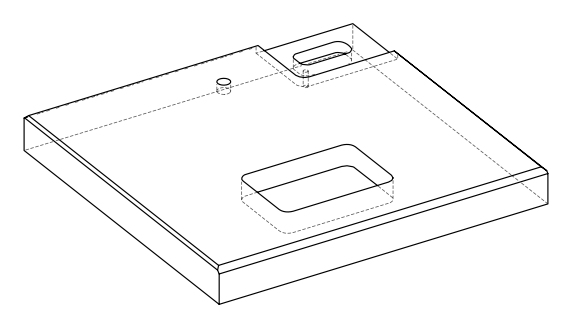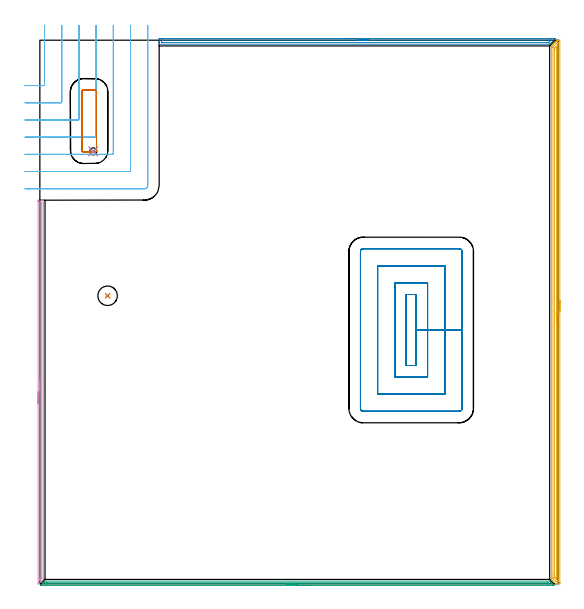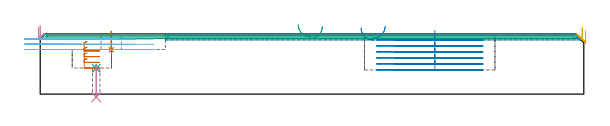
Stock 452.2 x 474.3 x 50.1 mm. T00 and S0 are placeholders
(PLAN: 10 operations, 4 tool changes, 54.2 min)
(1 INDEXABLE_INSERT_DRILL_BLIND_HOLE_FROM_SOLID | STEP1POCKET | NXT0302_005 | 0.06 min | 2965 mm3)
(2 AREA_MILL | FG_CHAMFER_SURFACE | UGT0205_001 | 5.68 min | 4395 mm3)
(3 AREA_MILL_1 | FG_CHAMFER_SURFACE_1 | UGT0205_001 | 7.27 min | 3277 mm3)
(4 AREA_MILL_2 | FG_CHAMFER_SURFACE_2 | UGT0205_001 | 5.5 min | 3414 mm3)
(5 AREA_MILL_3 | FG_CHAMFER_SURFACE_3 | UGT0205_001 | 11.52 min | 12837 mm3)
(6 MILL_CORNER_NOTCH_RECTANGULAR | CORNER_NOTCH_RECTANGULAR | UGT0201_136 | Follow Part, ap 5, ae 75% | 7.25 min | 188399 mm3)
(7 MILL_RECTANGULAR_POCKET | POCKET_RECTANGULAR_STRAIGHT | UGT0201_136 | Follow Part, ap 5, ae 75% | 1.55 min | 35659 mm3)
(8 MILL_RECTANGULAR_POCKET_1 | POCKET_RECTANGULAR_STRAIGHT_1 | UGT0201_136 | Follow Part, ap 5, ae 75% | 15.18 min | 523582 mm3)
(9 SPOT_DRILL | STEP1HOLE | NXT0321_9005460120000 | 0.03 min | 18 mm3)
(10 DRILL_THROUGH_HOLE_INTO_CENTER | STEP1HOLE | NXT0301_033 | 0.11 min | 648 mm3)
(TOOL NXT0302_005 | Index. Insert Drill 17mm [880-D1700L20-05] | D17 PA176 FL85 Z2)
(TOOL UGT0205_001 | Chamfer Mill 20 x 3 x 45 deg. | D20 FL50 Z2)
(TOOL UGT0201_136 | Carbide End Mill 20.0 | D20 FL30 Z4)
(TOOL NXT0321_9005460120000 | NC Spot Drill, 142deg, 12mm, Carbide, Uncoated | D12 PA142 FL30 Z2)
(TOOL NXT0301_033 | Carbide Drill 6.2mm [860.1-0620-031A1-MM 2214] | D6.2 PA140 FL53 Z2)
(OP 1 INDEXABLE_INSERT_DRILL_BLIND_HOLE_FROM_SOLID)
G17 G21 G94 G90
T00 M6
G54
G17 G0 G90 X59.1 Y251.3 S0 M3
G43 Z60.1 H1
G94 G81 G98 Z36.8 F250. R52.1
G80
M5
M2
(OP 2 AREA_MILL)
G17 G21 G94 G90
T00 M6
G54
G17 G0 G90 X266.95 Y475.8 S1061 M3
G43 Z60.1 H0
Z55.1
G94 G1 X266.988 Z54.228 F250.
X267.102 Z53.363
X267.291 Z52.512
X267.553 Z51.68
X267.887 Z50.874
X268.29 Z50.1
X268.759 Z49.364
X269.29 Z48.672
X269.879 Z48.029
X270.522 Z47.44
X271.214 Z46.908
X271.95 Z46.44
X272.724 Z46.037
X273.53 Z45.703
X274.362 Z45.441
X275.214 Z45.252
X276.078 Z45.138
X276.95 Z45.1
X449.675 Y475.799 Z45.101
X449.708 Y475.797 Z45.1
X449.789 Y475.789 Z45.103
X449.758 Y475.755 Z45.138
X449.641 Y475.64 Z45.258
X449.483 Y475.48 Z45.415
X449.329 Y475.328 Z45.57
X449.194 Y475.193 Z45.704
X449.046 Y475.044 Z45.851
X448.903 Y474.902 Z45.996
X448.748 Y474.747 Z46.151
X448.61 Y474.608 Z46.288
X444.973 Y470.972 Z49.927
X444.827 Y470.829 Z50.068
X444.795 Y470.805 Z50.09
X444.732 Y470.8 Z50.1
X104.259
X104.11 Y470.802 Z50.088
X104.104 Y470.912 Z49.98
X104.1 Y471.028 Z49.871
Y471.369 Z49.53
Y471.992 Z48.903
Y474.047 Z46.85
Y474.608 Z46.287
Y475.2 Z45.696
X104.104 Y475.48 Z45.415
X104.11 Y475.793 Z45.103
X104.382 Y475.797 Z45.101
X104.706 Y475.8 Z45.1
X276.95
Y474.386 Z46.514
X445.424 Y474.385 Z46.515
X445.625 Y474.384 Z46.516
X445.856 Y474.382 Z46.518
X445.912 Y474.379 Z46.521
X445.889 Y474.35 Z46.55
X445.722 Y474.176 Z46.724
X445.625 Y474.075 Z46.825
X444.13 Y472.58 Z48.32
X443.84 Y472.293 Z48.607
X443.772 Y472.234 Z48.666
X443.75 Y472.221 Z48.679
X443.725 Y472.219 Z48.681
X443.61 Y472.216 Z48.684
X442.947 Y472.214 Z48.686
X442.72
X107.155
X106.49 Y472.216 Z48.684
X106.259 Y472.218 Z48.682
X106.147 Y472.221 Z48.679
X106.109 Y472.231 Z48.669
X106.107 Y472.252 Z48.648
X106.102 Y472.372 Z48.528
X106.1 Y474.117 Z46.783
X106.102 Y474.245 Z46.655
X106.107 Y474.346 Z46.554
X106.11 Y474.375 Z46.525
X106.12 Y474.379 Z46.521
X106.158 Y474.381 Z46.519
X106.49 Y474.385 Z46.515
X106.718 Y474.386 Z46.514
X107.383
X276.95
X277.822 Z46.552
X278.687 Z46.666
X279.538 Z46.855
X280.37 Z47.117
X281.176 Z47.451
X281.95 Z47.854
X282.686 Z48.323
X283.378 Z48.854
X284.021 Z49.443
X284.61 Z50.086
X285.142 Z50.778
X285.61 Z51.514
X286.013 Z52.288
X286.347 Z53.094
X286.609 Z53.926
X286.798 Z54.778
X286.912 Z55.643
X286.95 Z56.514
G0 Z60.1
M5
M2
(OP 3 AREA_MILL_1)
G17 G21 G94 G90
T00 M6
G54
G17 G0 G90 X234.65 Y-1.5 S1061 M3
G43 Z60.1 H0
Z56.3
G94 G1 X234.612 Z55.429 F250.
X234.498 Z54.564
X234.309 Z53.712
X234.047 Z52.88
X233.713 Z52.074
X233.31 Z51.3
X232.842 Z50.564
X232.31 Z49.872
X231.721 Z49.229
X231.078 Z48.64
X230.386 Z48.109
X229.65 Z47.64
X228.876 Z47.237
X228.07 Z46.903
X227.238 Z46.641
X226.386 Z46.452
X225.522 Z46.338
X224.65 Z46.3
X0.939
X0.722 Y-1.494 Z46.304
X0.718 Y-1.493 Z46.305
X0.722 Y-1.477 Z46.321
X1.111 Y-1.088 Z46.711
X1.264 Y-0.934 Z46.863
X1.318 Y-0.882 Z46.917
X1.508 Y-0.691 Z47.108
X1.561 Y-0.638 Z47.159
X1.616 Y-0.584 Z47.215
X1.804 Y-0.396 Z47.403
X1.857 Y-0.341 Z47.456
X1.913 Y-0.286 Z47.513
X2.099 Y-0.101 Z47.698
X2.154 Y-0.045 Z47.752
X2.211 Y0.012 Z47.811
X2.394 Y0.195 Z47.994
X2.45 Y0.252 Z48.048
X2.509 Y0.309 Z48.108
X2.69 Y0.49 Z48.289
X2.747 Y0.548 Z48.345
X2.807 Y0.607 Z48.406
X2.985 Y0.785 Z48.584
X3.043 Y0.845 Z48.641
X3.104 Y0.905 Z48.704
X3.28 Y1.081 Z48.88
X3.34 Y1.141 Z48.938
X3.402 Y1.203 Z49.002
X3.576 Y1.376 Z49.175
X3.636 Y1.438 Z49.234
X3.7 Y1.5 Z49.299
X3.871 Y1.671 Z49.47
X3.933 Y1.734 Z49.531
X4.5 Y2.301 Z50.099
X444.8
X445.367 Y1.734 Z49.531
X445.429 Y1.671 Z49.47
X445.6 Y1.5 Z49.299
X445.664 Y1.438 Z49.234
X445.724 Y1.376 Z49.175
X445.898 Y1.203 Z49.002
X445.96 Y1.141 Z48.938
X446.02 Y1.081 Z48.88
X446.196 Y0.905 Z48.704
X446.257 Y0.845 Z48.641
X446.315 Y0.785 Z48.584
X446.493 Y0.607 Z48.406
X446.553 Y0.548 Z48.345
X446.61 Y0.49 Z48.289
X446.791 Y0.309 Z48.108
X446.85 Y0.252 Z48.048
X446.906 Y0.195 Z47.994
X447.089 Y0.012 Z47.811
X447.146 Y-0.045 Z47.752
X447.201 Y-0.101 Z47.698
X447.387 Y-0.286 Z47.513
X447.443 Y-0.341 Z47.456
X447.496 Y-0.396 Z47.403
X447.684 Y-0.584 Z47.215
X447.739 Y-0.638 Z47.159
X447.792 Y-0.691 Z47.108
X447.982 Y-0.882 Z46.917
X448.036 Y-0.934 Z46.863
X448.189 Y-1.088 Z46.711
X448.28 Y-1.18 Z46.62
X448.48 Y-1.379 Z46.419
X448.578 Y-1.48 Z46.317
X448.583 Y-1.494 Z46.303
X448.578 Y-1.499 Z46.299
X448.361 Y-1.5 Z46.3
X224.65
Y-0.086 Z47.714
X5.784
X4.929 Y-0.082 Z47.718
X4.891 Y-0.079 Z47.721
X4.617 Y-0.045 Z47.755
X4.751 Y0.095 Z47.895
X4.891 Y0.24 Z48.04
X5.196 Y0.541 Z48.341
X5.507 Y0.845 Z48.645
X5.75 Y0.88 Z48.68
X5.784 Y0.882 Z48.682
X6.637 Y0.886 Z48.686
X6.678
X442.622
X443.478 Y0.882 Z48.682
X443.516 Y0.879 Z48.679
X443.793 Y0.845 Z48.645
X444.409 Y0.235 Z48.035
X444.683 Y-0.045 Z47.755
X444.444 Y-0.079 Z47.721
X444.409 Y-0.082 Z47.718
X443.557 Y-0.086 Z47.714
X443.516
X224.65
X223.778 Z47.752
X222.914 Z47.866
X222.062 Z48.055
X221.23 Z48.317
X220.424 Z48.651
X219.65 Z49.054
X218.914 Z49.523
X218.222 Z50.054
X217.579 Z50.643
X216.99 Z51.286
X216.458 Z51.979
X215.99 Z52.714
X215.587 Z53.488
X215.253 Z54.294
X214.991 Z55.126
X214.802 Z55.978
X214.688 Z56.843
X214.65 Z57.714
G0 Z60.1
M5
M2
(OP 4 AREA_MILL_2)
G17 G21 G94 G90
T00 M6
G54
G17 G0 G90 X-1.5 Y157.35 S1061 M3
G43 Z60.1 H0
Z55.6
G94 G1 Y157.388 Z54.728 F250.
Y157.502 Z53.864
Y157.691 Z53.012
Y157.953 Z52.18
Y158.287 Z51.374
Y158.69 Z50.6
Y159.158 Z49.864
Y159.69 Z49.172
Y160.279 Z48.529
Y160.922 Z47.94
Y161.614 Z47.408
Y162.35 Z46.94
Y163.124 Z46.537
Y163.93 Z46.203
Y164.762 Z45.941
Y165.614 Z45.752
Y166.478 Z45.638
Y167.35 Z45.6
Y333.668
X-1.499 Y334.073 Z45.601
X-1.495 Y334.556 Z45.602
X-1.491 Y334.691 Z45.605
X-1.017 Y334.7 Z46.078
X1.634 Z48.729
X2.344 Z49.443
X2.612 Z49.712
X2.984 Y334.693 Z50.075
X2.997 Y334.691 Z50.088
X3. Y334.52 Z50.1
Y4.202
X2.997 Y3.805 Z50.087
X2.96 Y3.759 Z50.06
X-0.723 Y0.077 Z46.377
X-0.771 Y0.031 Z46.328
X-0.809 Y0.002 Z46.288
X-1.259 Y0. Z45.839
X-1.492 Y0.01 Z45.605
X-1.499 Y0.067 Z45.599
X-1.5 Y167.35 Z45.6
X-0.086 Z47.014
Y332.603
X-0.084 Y332.655 Z47.016
X-0.082 Y332.68 Z47.018
X-0.08 Y332.687 Z47.02
X-0.068 Y332.69 Z47.032
X0.342 Y332.698 Z47.442
X0.75 Y332.699 Z47.85
X1.227 Y332.697 Z48.327
X1.468 Y332.69 Z48.568
X1.579 Y332.678 Z48.679
X1.585 Y332.335 Z48.685
Y332.286
Y5.145
X1.577 Y4.838 Z48.677
X1.542 Y4.8 Z48.642
X1.477 Y4.731 Z48.577
X1.295 Y4.545 Z48.395
X0.953 Y4.202 Z48.053
X-0.009 Y3.241 Z47.091
X-0.038 Y3.212 Z47.062
X-0.067 Y3.184 Z47.033
X-0.074 Y3.18 Z47.026
X-0.076 Y3.181 Z47.024
X-0.079 Y3.188 Z47.021
X-0.084 Y3.258 Z47.016
X-0.086 Y4.154 Z47.014
Y167.35
Y168.222 Z47.052
Y169.086 Z47.166
Y169.938 Z47.355
Y170.77 Z47.617
Y171.576 Z47.951
Y172.35 Z48.354
Y173.086 Z48.823
Y173.778 Z49.354
Y174.421 Z49.943
Y175.01 Z50.586
Y175.542 Z51.278
Y176.01 Z52.014
Y176.413 Z52.788
Y176.747 Z53.594
Y177.009 Z54.426
Y177.198 Z55.278
Y177.312 Z56.143
Y177.35 Z57.014
G0 Z60.1
M5
M2
(OP 5 AREA_MILL_3)
G17 G21 G94 G90
T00 M6
G54
G17 G0 G90 X453.7 Y247.15 S1061 M3
G43 Z60.1 H0
Z52.7
G94 G1 Y247.112 Z51.828 F250.
Y246.998 Z50.964
Y246.809 Z50.112
Y246.547 Z49.28
Y246.213 Z48.474
Y245.81 Z47.7
Y245.342 Z46.964
Y244.81 Z46.272
Y244.221 Z45.629
Y243.578 Z45.04
Y242.886 Z44.508
Y242.15 Z44.04
Y241.376 Z43.637
Y240.57 Z43.303
Y239.738 Z43.041
Y238.886 Z42.852
Y238.022 Z42.738
Y237.15 Z42.7
Y0.94
X453.699 Y0.63 Z42.701
X453.693 Y0.053 Z42.703
X453.691 Y0.008 Z42.705
X453.118 Y0. Z43.277
X451.701 Z44.695
X451.336 Z45.059
X450.364 Z46.036
X450.093 Y0.01 Z46.304
X449.831 Y0.268 Z46.567
X446.786 Y3.313 Z49.612
X446.59 Y3.51 Z49.809
X446.394 Y3.707 Z50.004
X446.306 Y3.798 Z50.092
X446.3 Y4.207 Z50.1
Y469.199
X446.304 Y469.295 Z50.089
X446.334 Y469.332 Z50.061
X446.457 Y469.457 Z49.942
X447.093 Y470.093 Z49.307
X447.179 Y470.181 Z49.217
X447.265 Y470.265 Z49.134
X447.391 Y470.391 Z49.009
X447.476 Y470.478 Z48.92
X447.561 Y470.561 Z48.838
X447.689 Y470.689 Z48.71
X447.773 Y470.775 Z48.623
X447.857 Y470.857 Z48.543
X447.987 Y470.987 Z48.412
X448.07 Y471.072 Z48.326
X448.152 Y471.153 Z48.247
X448.285 Y471.285 Z48.114
X448.367 Y471.369 Z48.029
X448.448 Y471.449 Z47.951
X448.583 Y471.583 Z47.816
X448.664 Y471.666 Z47.732
X448.744 Y471.744 Z47.655
X448.881 Y471.881 Z47.518
X448.961 Y471.963 Z47.435
X449.04 Y472.04 Z47.359
X449.179 Y472.179 Z47.22
X449.258 Y472.259 Z47.139
X449.336 Y472.336 Z47.064
X449.477 Y472.478 Z46.922
X449.555 Y472.556 Z46.842
X449.631 Y472.632 Z46.768
X449.775 Y472.776 Z46.624
X449.851 Y472.853 Z46.545
X449.927 Y472.928 Z46.472
X450.073 Y473.074 Z46.326
X450.148 Y473.15 Z46.248
X450.223 Y473.223 Z46.176
X450.371 Y473.372 Z46.028
X450.445 Y473.447 Z45.951
X450.663 Y473.663 Z45.737
X451.123 Y474.123 Z45.276
X451.269 Y474.266 Z45.129
X451.305 Y474.294 Z45.092
X451.336 Y474.297 Z45.062
X451.386 Y474.3 Z45.012
X451.437 Z44.961
X452.227 Z44.167
X453.482 Z42.915
X453.691 Y474.298 Z42.705
X453.7 Y473.825 Z42.7
Y237.15
X452.286 Z44.114
X452.285 Y2.36 Z44.115
X452.284 Y2.301 Z44.116
X452.28 Y2.183 Z44.12
X452.272 Y2.01 Z44.128
X452.227 Y2.008 Z44.173
X451.752 Y2.001 Z44.648
X451.336 Z45.064
X450.861 Z45.539
X450.654 Y2.006 Z45.746
X450.552 Y2.01 Z45.848
X450.445 Y2.112 Z45.955
X450.132 Y2.419 Z46.268
X448.343 Y4.207 Z48.057
X447.773 Y4.784 Z48.627
X447.738 Y4.824 Z48.662
X447.721 Y4.849 Z48.679
X447.718 Y4.924 Z48.682
X447.715 Y5.042 Z48.685
X447.714 Y8.772 Z48.686
X447.715 Y467.887 Z48.685
X447.716 Y468.096 Z48.684
X447.719 Y468.2 Z48.681
X447.721 Y468.248 Z48.679
X447.757 Y468.305 Z48.643
X447.764 Y468.314 Z48.636
X447.773 Y468.323 Z48.627
X448.21 Y468.76 Z48.19
X451.331 Y471.881 Z45.069
X451.633 Y472.179 Z44.767
X451.719 Y472.26 Z44.681
X451.753 Y472.29 Z44.647
X451.815 Y472.295 Z44.585
X452.227 Y472.29 Z44.173
X452.279 Y472.285 Z44.121
X452.286 Y471.881 Z44.114
Y237.15
X450.872 Z45.528
X450.871 Y5.101 Z45.529
X450.87 Y4.675 Z45.53
X450.866 Y4.207 Z45.534
X450.865 Y4.154 Z45.535
X450.801 Y4.207 Z45.599
X450.445 Y4.556 Z45.955
X449.898 Y5.101 Z46.502
X449.555 Y5.447 Z46.845
X449.282 Y5.725 Z47.118
X449.148 Y5.863 Z47.252
X449.135 Y5.995 Z47.265
X449.131 Y6.42 Z47.269
X449.129 Y6.89 Z47.271
Y7.317
Y466.516
X449.132 Y466.941 Z47.268
X449.136 Y467.176 Z47.265
X449.139 Y467.228 Z47.261
X449.183 Y467.275 Z47.217
X449.311 Y467.41 Z47.089
X450.445 Y468.546 Z45.955
X450.773 Y468.87 Z45.627
X450.847 Y468.938 Z45.553
X450.865 Y468.954 Z45.535
X450.868 Y468.926 Z45.532
X450.87 Y468.886 Z45.53
X450.871 Y468.858 Z45.529
X450.872 Y468.771 Z45.528
Y237.15
Y236.278 Z45.567
Y235.414 Z45.68
Y234.562 Z45.869
Y233.73 Z46.132
Y232.924 Z46.465
Y232.15 Z46.868
Y231.414 Z47.337
Y230.722 Z47.868
Y230.079 Z48.457
Y229.49 Z49.101
Y228.958 Z49.793
Y228.49 Z50.528
Y228.087 Z51.302
Y227.753 Z52.108
Y227.491 Z52.94
Y227.302 Z53.792
Y227.188 Z54.657
Y227.15 Z55.528
G0 Z60.1
M5
M2
(OP 6 MILL_CORNER_NOTCH_RECTANGULAR)
G17 G21 G94 G90
T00 M6
G54
G17 G0 G90 X-13. Y434.7 S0 M3
G43 Z60.1 H0
Z45.767
G94 G1 X-10. F250.
X3.107 F500.
G3 X4.1 Y435.693 R1.
G1 Y484.3
Y487.3 F250.
G0 Z60.1
X-13. Y419.7
Z45.767
G1 X-10.
X18.107 F500.
G3 X19.1 Y420.693 R1.
G1 Y484.3
Y487.3 F250.
G0 Z60.1
X-13. Y404.7
Z45.767
G1 X-10.
X33.106 F500.
G3 X34.1 Y405.694 R1.
G1 Y484.3
Y487.3 F250.
G0 Z60.1
X-13. Y389.7
Z45.767
G1 X-10.
X48.106 F500.
G3 X49.1 Y390.694 R1.
G1 Y484.3
Y487.3 F250.
G0 Z60.1
X-13. Y374.7
Z45.767
G1 X-10.
X63.106 F500.
G3 X64.1 Y375.694 R1.
G1 Y484.3
Y487.3 F250.
G0 Z60.1
X-13. Y359.7
Z45.767
G1 X-10.
X78.105 F500.
G3 X79.1 Y360.695 R1.
G1 Y484.3
Y487.3 F250.
G0 Z60.1
X-13. Y344.7
Z45.767
G1 X-10.
X91.1 F500.
G3 X94.1 Y347.7 R3.
G1 Y484.3
Y487.3 F250.
G0 Z60.1
X-13. Y434.7
Z41.433
G1 X-10.
X3.107 F500.
G3 X4.1 Y435.693 R1.
G1 Y484.3
Y487.3 F250.
G0 Z60.1
X-13. Y419.7
Z41.433
G1 X-10.
X18.107 F500.
G3 X19.1 Y420.693 R1.
G1 Y484.3
Y487.3 F250.
G0 Z60.1
X-13. Y404.7
Z41.433
G1 X-10.
X33.106 F500.
G3 X34.1 Y405.694 R1.
G1 Y484.3
Y487.3 F250.
G0 Z60.1
X-13. Y389.7
Z41.433
G1 X-10.
X48.106 F500.
G3 X49.1 Y390.694 R1.
G1 Y484.3
Y487.3 F250.
G0 Z60.1
X-13. Y374.7
Z41.433
G1 X-10.
X63.106 F500.
G3 X64.1 Y375.694 R1.
G1 Y484.3
Y487.3 F250.
G0 Z60.1
X-13. Y359.7
Z41.433
G1 X-10.
X78.105 F500.
G3 X79.1 Y360.695 R1.
G1 Y484.3
Y487.3 F250.
G0 Z60.1
X-13. Y344.7
Z41.433
G1 X-10.
X91.1 F500.
G3 X94.1 Y347.7 R3.
G1 Y484.3
Y487.3 F250.
G0 Z60.1
X-13. Y434.7
Z37.1
G1 X-10.
X3.107 F500.
G3 X4.1 Y435.693 R1.
G1 Y484.3
Y487.3 F250.
G0 Z60.1
X-13. Y419.7
Z37.1
G1 X-10.
X18.107 F500.
G3 X19.1 Y420.693 R1.
G1 Y484.3
Y487.3 F250.
G0 Z60.1
X-13. Y404.7
Z37.1
G1 X-10.
X33.106 F500.
G3 X34.1 Y405.694 R1.
G1 Y484.3
Y487.3 F250.
G0 Z60.1
X-13. Y389.7
Z37.1
G1 X-10.
X48.106 F500.
G3 X49.1 Y390.694 R1.
G1 Y484.3
Y487.3 F250.
G0 Z60.1
X-13. Y374.7
Z37.1
G1 X-10.
X63.106 F500.
G3 X64.1 Y375.694 R1.
G1 Y484.3
Y487.3 F250.
G0 Z60.1
X-13. Y359.7
Z37.1
G1 X-10.
X78.105 F500.
G3 X79.1 Y360.695 R1.
G1 Y484.3
Y487.3 F250.
G0 Z60.1
X-13. Y344.7
Z37.1
G1 X-10.
X91.1 F500.
G3 X94.1 Y347.7 R3.
G1 Y484.3
Y487.3 F250.
G0 Z60.1
M5
M2
(OP 7 MILL_RECTANGULAR_POCKET)
G17 G21 G94 G90
T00 M6
G54
G17 G0 G90 X39.094 Y430.8 S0 M3
G43 Z60.1 H0
Z43.633
G94 G1 X38.2 Z43.394 F250.
X38.073 Z43.36
X37.755 Y430.742 Z43.273
X37.455 Y430.622 Z43.186
X37.185 Y430.443 Z43.1
X36.957 Y430.215 Z43.013
X36.778 Y429.945 Z42.926
X36.658 Y429.645 Z42.84
X36.6 Y429.327 Z42.753
Y429.2 Z42.719
Y403.75 Z35.9
Y378.3 F500.
G3 X38.2 Y376.7 R1.6
G1 X47.8
G3 X49.4 Y378.3 R1.6
G1 Y429.2
G3 X47.8 Y430.8 R1.6
G1 X38.2
G3 X36.6 Y429.2 R1.6
G1 Y403.75
Y402.75
G0 X39.094 Y430.8 Z38.9
G1 X38.2 Z38.66 F250.
X38.073 Z38.626
X37.755 Y430.742 Z38.54
X37.455 Y430.622 Z38.453
X37.185 Y430.443 Z38.366
X36.957 Y430.215 Z38.28
X36.778 Y429.945 Z38.193
X36.658 Y429.645 Z38.107
X36.6 Y429.327 Z38.02
Y429.2 Z37.986
Y403.75 Z31.167
Y378.3 F500.
G3 X38.2 Y376.7 R1.6
G1 X47.8
G3 X49.4 Y378.3 R1.6
G1 Y429.2
G3 X47.8 Y430.8 R1.6
G1 X38.2
G3 X36.6 Y429.2 R1.6
G1 Y403.75
Y402.75
G0 X39.094 Y430.8 Z34.167
G1 X38.2 Z33.927 F250.
X38.073 Z33.893
X37.755 Y430.742 Z33.806
X37.455 Y430.622 Z33.72
X37.185 Y430.443 Z33.633
X36.957 Y430.215 Z33.547
X36.778 Y429.945 Z33.46
X36.658 Y429.645 Z33.373
X36.6 Y429.327 Z33.287
Y429.2 Z33.253
Y403.75 Z26.433
Y378.3 F500.
G3 X38.2 Y376.7 R1.6
G1 X47.8
G3 X49.4 Y378.3 R1.6
G1 Y429.2
G3 X47.8 Y430.8 R1.6
G1 X38.2
G3 X36.6 Y429.2 R1.6
G1 Y403.75
Y402.75
G0 X39.094 Y430.8 Z29.433
G1 X38.2 Z29.194 F250.
X38.073 Z29.16
X37.755 Y430.742 Z29.073
X37.455 Y430.622 Z28.987
X37.185 Y430.443 Z28.9
X36.957 Y430.215 Z28.813
X36.778 Y429.945 Z28.727
X36.658 Y429.645 Z28.64
X36.6 Y429.327 Z28.553
Y429.2 Z28.519
Y403.75 Z21.7
Y378.3 F500.
G3 X38.2 Y376.7 R1.6
G1 X47.8
G3 X49.4 Y378.3 R1.6
G1 Y429.2
G3 X47.8 Y430.8 R1.6
G1 X38.2
G3 X36.6 Y429.2 R1.6
G1 Y403.75
Y402.75
G0 Z60.1
M5
M2
(OP 8 MILL_RECTANGULAR_POCKET_1)
G17 G21 G94 G90
T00 M6
G54
G17 G0 G90 X328.3 Y191.594 S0 M3
G43 Z60.1 H0
Z53.1
G94 G1 Y221.45 Z45.1 F250.
Y252.4 F500.
X319.7
Y190.5
X328.3
Y221.45
X338.3
Y262.4
X309.7
Y180.5
X338.3
Y221.45
X353.3
Y277.4
X294.7
Y165.5
X353.3
Y221.45
X368.3
Y290.
G3 X365.9 Y292.4 R2.4
G1 X282.1
G3 X279.7 Y290. R2.4
G1 Y152.9
G3 X282.1 Y150.5 R2.4
G1 X365.9
G3 X368.3 Y152.9 R2.4
G1 Y221.45
Y222.45
G0 X328.3 Y191.594 Z48.1
G1 Y221.45 Z40.1 F250.
Y252.4 F500.
X319.7
Y190.5
X328.3
Y221.45
X338.3
Y262.4
X309.7
Y180.5
X338.3
Y221.45
X353.3
Y277.4
X294.7
Y165.5
X353.3
Y221.45
X368.3
Y290.
G3 X365.9 Y292.4 R2.4
G1 X282.1
G3 X279.7 Y290. R2.4
G1 Y152.9
G3 X282.1 Y150.5 R2.4
G1 X365.9
G3 X368.3 Y152.9 R2.4
G1 Y221.45
Y222.45
G0 X328.3 Y191.594 Z43.1
G1 Y221.45 Z35.1 F250.
Y252.4 F500.
X319.7
Y190.5
X328.3
Y221.45
X338.3
Y262.4
X309.7
Y180.5
X338.3
Y221.45
X353.3
Y277.4
X294.7
Y165.5
X353.3
Y221.45
X368.3
Y290.
G3 X365.9 Y292.4 R2.4
G1 X282.1
G3 X279.7 Y290. R2.4
G1 Y152.9
G3 X282.1 Y150.5 R2.4
G1 X365.9
G3 X368.3 Y152.9 R2.4
G1 Y221.45
Y222.45
G0 X328.3 Y191.594 Z38.1
G1 Y221.45 Z30.1 F250.
Y252.4 F500.
X319.7
Y190.5
X328.3
Y221.45
X338.3
Y262.4
X309.7
Y180.5
X338.3
Y221.45
X353.3
Y277.4
X294.7
Y165.5
X353.3
Y221.45
X368.3
Y290.
G3 X365.9 Y292.4 R2.4
G1 X282.1
G3 X279.7 Y290. R2.4
G1 Y152.9
G3 X282.1 Y150.5 R2.4
G1 X365.9
G3 X368.3 Y152.9 R2.4
G1 Y221.45
Y222.45
G0 X328.3 Y191.594 Z33.1
G1 Y221.45 Z25.1 F250.
Y252.4 F500.
X319.7
Y190.5
X328.3
Y221.45
X338.3
Y262.4
X309.7
Y180.5
X338.3
Y221.45
X353.3
Y277.4
X294.7
Y165.5
X353.3
Y221.45
X368.3
Y290.
G3 X365.9 Y292.4 R2.4
G1 X282.1
G3 X279.7 Y290. R2.4
G1 Y152.9
G3 X282.1 Y150.5 R2.4
G1 X365.9
G3 X368.3 Y152.9 R2.4
G1 Y221.45
Y222.45
G0 X328.3 Y191.594 Z28.1
G1 Y221.45 Z20.1 F250.
Y252.4 F500.
X319.7
Y190.5
X328.3
Y221.45
X338.3
Y262.4
X309.7
Y180.5
X338.3
Y221.45
X353.3
Y277.4
X294.7
Y165.5
X353.3
Y221.45
X368.3
Y290.
G3 X365.9 Y292.4 R2.4
G1 X282.1
G3 X279.7 Y290. R2.4
G1 Y152.9
G3 X282.1 Y150.5 R2.4
G1 X365.9
G3 X368.3 Y152.9 R2.4
G1 Y221.45
Y222.45
G0 Z60.1
M5
M2
(OP 9 SPOT_DRILL)
G17 G21 G94 G90
T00 M6
G54
G17 G0 G90 X46.6 Y377.3 S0 M3
G43 Z60.1 H0
G94 G81 G98 Z21.433 F250. R24.7
G80
M5
M2
(OP 10 DRILL_THROUGH_HOLE_INTO_CENTER)
G17 G21 G94 G90
T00 M6
G54
G17 G0 G90 X46.6 Y377.3 S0 M3
G43 Z60.1 H1
G94 G73 G98 Z-2.628 F250. Q6.082 R23.7
G80
M5
M2
